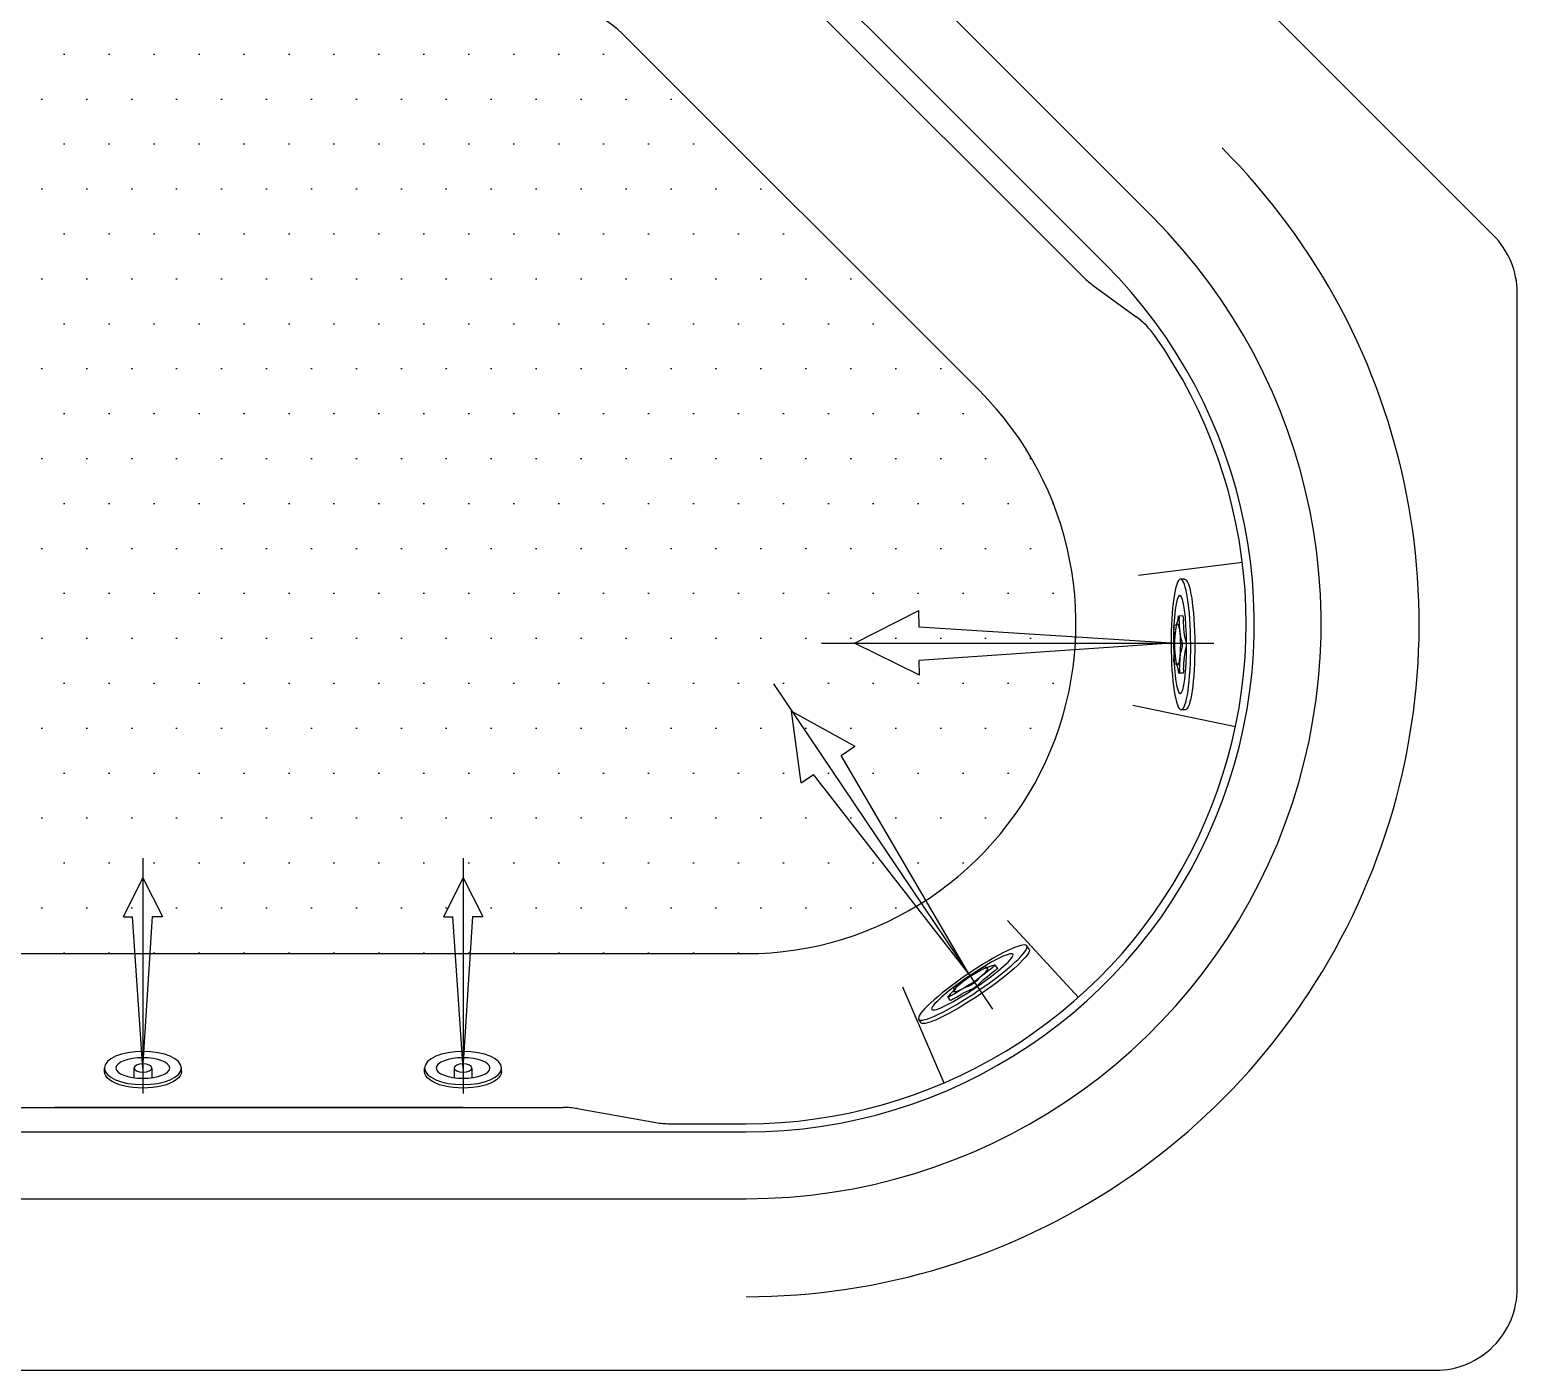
# Model space of a CAD drawing. Header units: millimetres. Extents: x -1265.58 to -1264.07, y 2253.08 to 2254.71.
# Drawn here: x -1264.978 to -1264.068, y 2253.083 to 2253.903 of the extents above; entities that cross this region are included whole.
import ezdxf

# ---------------------------------------------------------------- set-up
doc = ezdxf.new("R2010")
doc.units = ezdxf.units.MM
doc.linetypes.add('CENTER2', pattern=[1.125, 0.75, -0.125, 0.125, -0.125])
doc.layers.add('jacuzzi', color=1, linetype='Continuous')
doc.layers.add('LCOTA02', color=1, linetype='Continuous')

# ---------------------------------------------------------------- blocks, each defined once
blk = doc.blocks.new('A$C37FA7AEC')
at = {"layer": 'LCOTA02'}
for p, q in [((1.014, 4.714), (1.226, 4.714)), ((1.226, 2.901), (0.633, 2.901)), ((1.226, 1.813), (0.633, 1.813)), ((1.014, 0), (1.226, 0))]:
    blk.add_line(p, q, dxfattribs=at)
for centre, major_axis, ratio, start_param, end_param in [((1.014, 2.357), (0, 2.357), 0.431953, 6.283185, 9.424778), ((1.226, 2.357), (0, -0.544), 0.461888, -3.141592653589793, 3.141592653589793)]:
    blk.add_ellipse(centre, major_axis=major_axis, ratio=ratio, start_param=start_param, end_param=end_param, dxfattribs=at)
for major_axis, ratio in [((0, 2.357), 0.431953), ((0, 1.646), 0.381644)]:
    blk.add_ellipse((1.226, 2.357), major_axis=major_axis, ratio=ratio, dxfattribs=at)

msp = doc.modelspace()

# ---------------------------------------------------------------- hatches: boundary and pattern name
at = {"layer": 'jacuzzi'}
h = msp.add_hatch(dxfattribs=at)
h.set_pattern_fill('DOTS', color=256, scale=0.44, angle=180, style=0)
h.set_pattern_definition([(180, (-1253.406915, 2257.133352), (-0.01375, -0.0275), [0, -0.0275])])
h.paths.add_polyline_path([(-1265.32789, 2253.43786, 0.414214), (-1265.22789, 2253.33786), (-1264.53976, 2253.33786, 0.668179), (-1264.39701, 2253.68248), (-1264.61531, 2253.90077, 0.300796), (-1264.68018, 2253.91399, -0.804653), (-1264.75175, 2253.98557, 0.300796), (-1264.76497, 2254.05044), (-1264.98327, 2254.26873, 0.668179), (-1265.32789, 2254.12598)])
h.paths.add_polyline_path([(-1264.67106, 2253.58919), (-1264.82798, 2253.58919), (-1264.82798, 2253.6805), (-1264.67106, 2253.6805)], flags=24)

# ---------------------------------------------------------------- linework, layer by layer
for p, q in [((-1264.33321, 2253.75177), (-1264.91672, 2254.33528)), ((-1264.61531, 2253.90077), (-1264.39701, 2253.68248)), ((-1264.32733, 2253.74674), (-1264.30099, 2253.72752)), ((-1264.29972, 2253.56945), (-1264.23609, 2253.57733)), ((-1264.2714, 2253.56701), (-1264.2739, 2253.56699)), ((-1264.4735, 2253.52779), (-1264.43397, 2253.54788)), ((-1264.4339, 2253.53773), (-1264.43397, 2253.54788)), ((-1264.27256, 2253.54449), (-1264.27506, 2253.54448)), ((-1264.27947, 2253.52786), (-1264.4339, 2253.53773)), ((-1264.43371, 2253.50822), (-1264.4735, 2253.52779)), ((-1264.27947, 2253.52786), (-1264.43377, 2253.51726)), ((-1264.43371, 2253.50822), (-1264.43377, 2253.51726)), ((-1264.27239, 2253.50951), (-1264.27512, 2253.5095)), ((-1264.51194, 2253.48633), (-1264.47319, 2253.46476)), ((-1264.50595, 2253.44239), (-1264.51194, 2253.48633)), ((-1264.30306, 2253.48995), (-1264.24032, 2253.47676)), ((-1264.271, 2253.48701), (-1264.2735, 2253.48699)), ((-1264.48158, 2253.45903), (-1264.47319, 2253.46476)), ((-1264.40353, 2253.3254), (-1264.48158, 2253.45903)), ((-1264.50595, 2253.44239), (-1264.49849, 2253.44749)), ((-1264.40353, 2253.3254), (-1264.49849, 2253.44749)), ((-1264.9206, 2253.36037), (-1264.90886, 2253.38425)), ((-1264.90886, 2253.38425), (-1264.89681, 2253.36053)), ((-1264.72467, 2253.36037), (-1264.71293, 2253.38425)), ((-1264.71293, 2253.38425), (-1264.70087, 2253.36053)), ((-1264.9206, 2253.36037), (-1264.91518, 2253.36041)), ((-1264.90882, 2253.26783), (-1264.91518, 2253.36041)), ((-1264.90882, 2253.26783), (-1264.9029, 2253.36049)), ((-1264.9029, 2253.36049), (-1264.89681, 2253.36053)), ((-1264.72467, 2253.36037), (-1264.71924, 2253.36041)), ((-1264.71289, 2253.26783), (-1264.71924, 2253.36041)), ((-1264.71289, 2253.26783), (-1264.70696, 2253.36049)), ((-1264.70696, 2253.36049), (-1264.70087, 2253.36053)), ((-1264.37976, 2253.35821), (-1264.33631, 2253.31107)), ((-1264.36655, 2253.34057), (-1264.36795, 2253.34264)), ((-1265.22789, 2253.33786), (-1264.53976, 2253.33786)), ((-1264.38588, 2253.32896), (-1264.38728, 2253.33103)), ((-1264.44405, 2253.3176), (-1264.41868, 2253.25872)), ((-1264.41479, 2253.30929), (-1264.41633, 2253.31155)), ((-1264.43269, 2253.29556), (-1264.43409, 2253.29763)), ((-1265.27789, 2253.24374), (-1264.65172, 2253.24374)), ((-1264.71289, 2253.24374), (-1264.96289, 2253.24374)), ((-1264.64304, 2253.24298), (-1264.59494, 2253.2345)), ((-1264.58626, 2253.23374), (-1264.53976, 2253.23374))]:
    msp.add_line(p, q, dxfattribs=at)
at = {"layer": 'jacuzzi', "linetype": 'CENTER2'}
for p, q in [((-1264.49352, 2253.52786), (-1264.25356, 2253.52786)), ((-1264.52306, 2253.50297), (-1264.38906, 2253.30391)), ((-1264.90882, 2253.39626), (-1264.90882, 2253.25228)), ((-1264.71289, 2253.39626), (-1264.71289, 2253.25228))]:
    msp.add_line(p, q, dxfattribs=at)
at = {"layer": 'jacuzzi', "color": 3}
msp.add_lwpolyline([(-1264.08253, 2253.7775), (-1264.88824, 2254.58321, 0.198912), (-1264.9236, 2254.59786), (-1265.53289, 2254.59786, 0.414214), (-1265.58289, 2254.54786), (-1265.58289, 2253.13621, 0.414214), (-1265.52953, 2253.08286), (-1264.11789, 2253.08286, 0.414214), (-1264.06789, 2253.13286), (-1264.06789, 2253.74215, 0.198912)], format="xyb", close=True, dxfattribs=at)
at = {"layer": 'jacuzzi'}
for points in [[(-1264.8772, 2254.3748, 0.668179), (-1265.47789, 2254.12598), (-1265.47789, 2253.38786, 0.414214), (-1265.27789, 2253.18786), (-1264.53976, 2253.18786, 0.668179), (-1264.29095, 2253.78854)], [(-1264.90611, 2254.34589, 0.668179), (-1265.437, 2254.12598), (-1265.437, 2253.38786, 0.414214), (-1265.27789, 2253.22874), (-1264.53976, 2253.22874, 0.668179), (-1264.31986, 2253.75963)]]:
    msp.add_lwpolyline(points, format="xyb", close=True, dxfattribs=at)
for centre, radius, start, end in [((-1264.65773, 2253.85834), 0.06, 45, 111.96432), ((-1264.53976, 2253.53973), 0.41187, 270, 45), ((-1264.29785, 2253.78713), 0.05, 225, 233.87941), ((-1264.33047, 2253.68713), 0.05, 35.15588, 53.87941), ((-1264.53976, 2253.53973), 0.30599, 270, 35.15588), ((-1264.53976, 2253.53973), 0.20187, 270, 45), ((-1264.65172, 2253.19374), 0.05, 80, 90), ((-1264.58626, 2253.28374), 0.05, 260, 270)]:
    msp.add_arc(centre, radius, start, end, dxfattribs=at)
at = {"layer": 'jacuzzi', "extrusion": (0, 0, -1)}
for centre, major_axis, ratio, start_param, end_param in [((-1264.2737, 2253.52699), (0.0002, -0.04), 0.15, 3.141593, 9.424778), ((-1264.2712, 2253.52701), (0.0002, -0.04), 0.15, 3.141593, 6.283185), ((-1264.2742, 2253.52699), (0.00015, -0.03), 0.133333, 3.141593, 9.424778), ((-1264.27735, 2253.55765), (0.0001, -0.019), 0.15, -0.74996, 0.121642), ((-1264.27505, 2253.5418), (0.00001, -0.00268), 0.15, 2.391632, 4.519872), ((-1264.27188, 2253.54596), (0.0001, -0.019), 0.15, 0.506677, 1.378279), ((-1264.27255, 2253.54181), (0.00001, -0.00268), 0.15, 3.141593, 4.519872), ((-1264.26938, 2253.54597), (0.0001, -0.019), 0.15, 0.506677, 1.378279), ((-1264.27763, 2253.53613), (0.00001, -0.00268), 0.15, 1.134995, 3.263235), ((-1264.28053, 2253.52696), (0.0001, -0.019), 0.15, 4.276588, 5.14819), ((-1264.2757, 2253.52698), (0.00006, -0.0125), 0.15, 3.141593, 9.424778), ((-1264.27169, 2253.50805), (0.0001, -0.019), 0.15, 1.763314, 2.634916), ((-1264.27336, 2253.527), (0.00001, -0.00268), 0.15, 3.648269, 5.776509), ((-1264.26919, 2253.50806), (0.0001, -0.019), 0.15, 1.763314, 2.634916), ((-1264.27086, 2253.52701), (0.00001, -0.00268), 0.15, 3.648269, 5.776509), ((-1264.27754, 2253.51782), (0.00001, -0.00268), 0.15, -0.121642, 2.006598), ((-1264.27704, 2253.4963), (0.0001, -0.019), 0.15, 3.019951, 3.891553), ((-1264.2749, 2253.51218), (0.00001, -0.00268), 0.15, -1.378279, 0.74996), ((-1264.2724, 2253.51219), (0.00001, -0.00268), 0.15, -1.378279, 0), ((-1264.40102, 2253.32014), (-0.03307, -0.0225), 0.15, 3.141593, 9.424778), ((-1264.39962, 2253.31807), (-0.03307, -0.0225), 0.15, 3.141593, 6.283185), ((-1264.4013, 2253.32055), (-0.0248, -0.01688), 0.133333, 3.141593, 9.424778), ((-1264.40215, 2253.32179), (-0.01033, -0.00703), 0.15, 3.141593, 9.424778), ((-1264.40487, 2253.32579), (-0.01571, -0.01069), 0.15, 4.276588, 5.14819), ((-1264.38428, 2253.32922), (-0.01571, -0.01069), 0.15, 0.506677, 1.378279), ((-1264.38287, 2253.32715), (-0.01571, -0.01069), 0.15, 0.506677, 1.378279), ((-1264.39565, 2253.3285), (-0.00222, -0.00151), 0.15, 1.134995, 3.263235), ((-1264.37763, 2253.34028), (-0.01571, -0.01069), 0.15, -0.74996, 0.121642), ((-1264.3895, 2253.32952), (-0.00222, -0.00151), 0.15, 2.391632, 4.519872), ((-1264.38809, 2253.32746), (-0.00222, -0.00151), 0.15, 3.141593, 4.519872), ((-1264.42835, 2253.30577), (-0.01571, -0.01069), 0.15, 3.019951, 3.891553), ((-1264.41562, 2253.30789), (-0.01571, -0.01069), 0.15, 1.763314, 2.634916), ((-1264.41078, 2253.3182), (-0.00222, -0.00151), 0.15, -0.121642, 2.006598), ((-1264.41421, 2253.30582), (-0.01571, -0.01069), 0.15, 1.763314, 2.634916), ((-1264.40083, 2253.31986), (-0.00222, -0.00151), 0.15, 3.648269, 5.776509), ((-1264.39943, 2253.31779), (-0.00222, -0.00151), 0.15, 3.648269, 5.776509), ((-1264.41398, 2253.31286), (-0.00222, -0.00151), 0.15, -1.378279, 0.74996), ((-1264.41258, 2253.31079), (-0.00222, -0.00151), 0.15, -1.378279, 0)]:
    msp.add_ellipse(centre, major_axis=major_axis, ratio=ratio, start_param=start_param, end_param=end_param, dxfattribs=at)

# ---------------------------------------------------------------- block references
at = {"layer": 'jacuzzi', "xscale": -0.01000000000021828, "yscale": 0.01000000000021828, "zscale": 0.01000000000010459, "rotation": 270.0000000169358}
for p in [(-1264.93239, 2253.25557), (-1264.73646, 2253.25557)]:
    msp.add_blockref('A$C37FA7AEC', p, dxfattribs=at)

doc.saveas('drawing.dxf')
